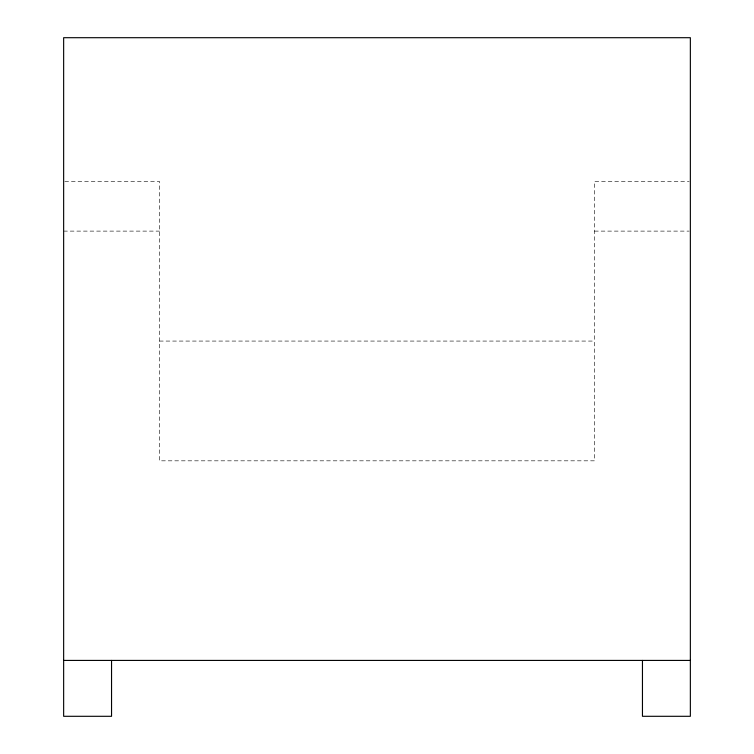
<?xml version="1.0" encoding="UTF-8"?>
<svg xmlns="http://www.w3.org/2000/svg" width="754" height="754" viewBox="0 0 754 754"><rect width="100%" height="100%" fill="white"/><g stroke="black" fill="none" stroke-linecap="round" stroke-linejoin="round"><path stroke-width="0.57" stroke-dasharray="3.77 2.83" d="M64.816 181.403L159.452 181.403L159.452 460.826L594.548 460.826L594.548 181.403L689.184 181.403M63.647 231.11L159.452 231.11M594.548 231.11L689.184 231.11M159.452 341.072L594.548 341.072"/><path stroke-width="1.13" d="M63.647 660.419L690.353 660.419M642.455 660.419L642.455 716.3L690.353 716.3L690.353 37.7L63.647 37.7L63.647 716.3L111.545 716.3L111.545 660.419"/></g></svg>
